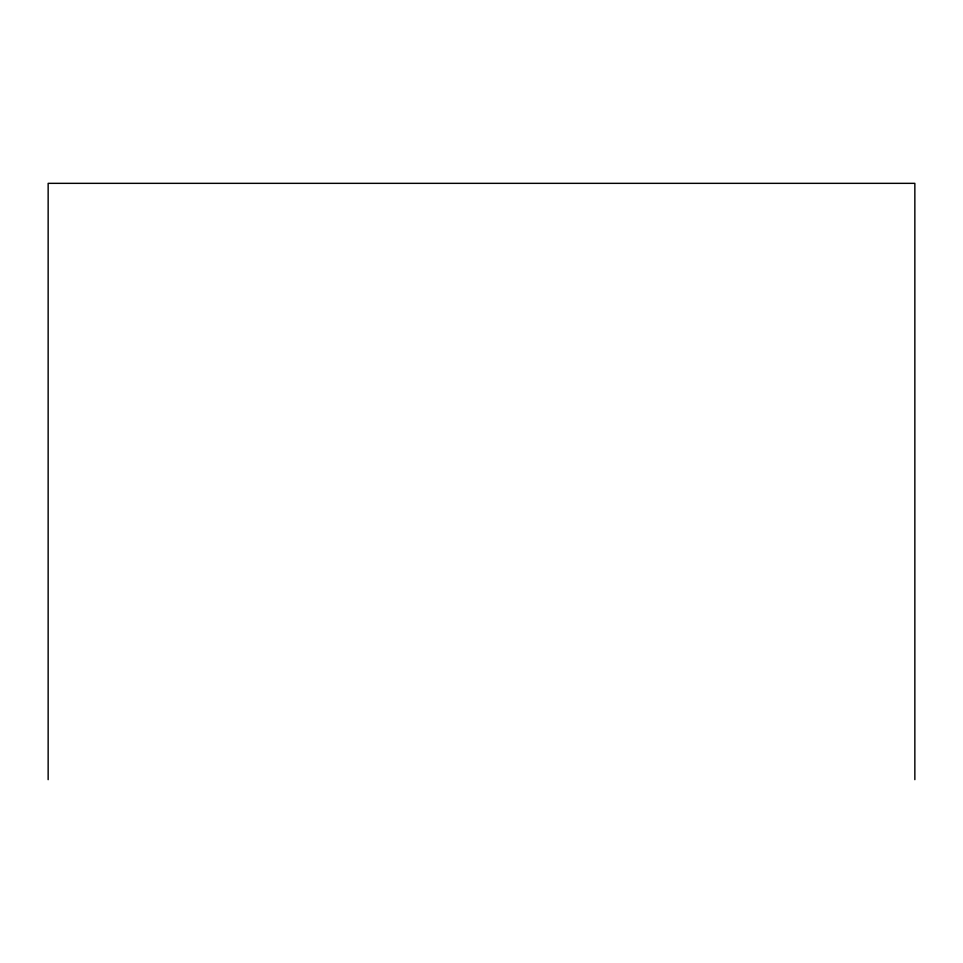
<?xml version="1.0" encoding="UTF-8"?>
<svg xmlns="http://www.w3.org/2000/svg" width="963" height="963" viewBox="0 0 963 963"><rect width="100%" height="100%" fill="white"/><g stroke="black" fill="none" stroke-linecap="round" stroke-linejoin="round"><path stroke-width="1.44" d="M914.85 779.657L914.85 183.343L48.15 183.343L48.15 779.657"/></g></svg>
